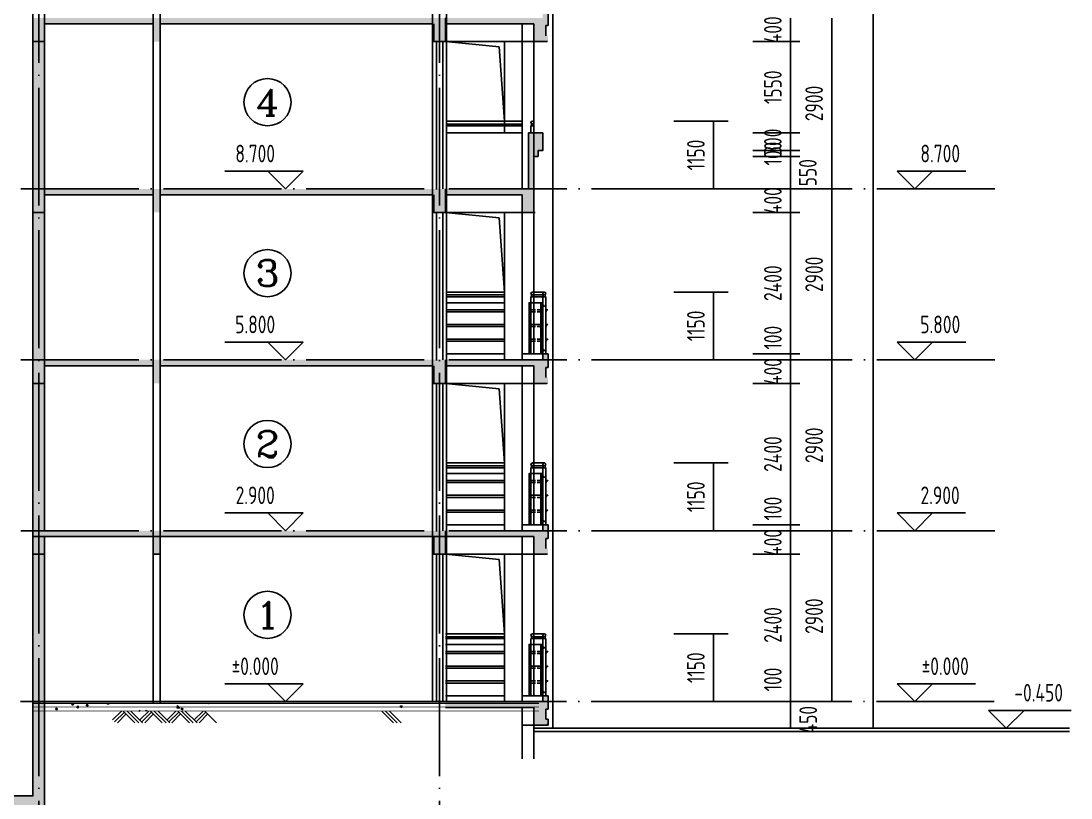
# Model space of a CAD drawing. Extents: x -726032 to 135930, y -151624 to 587044.
# Drawn here: x -403957 to -386144, y 222873 to 236058 of the extents above; entities that cross this region are included whole.
import ezdxf
from ezdxf.enums import TextEntityAlignment as Align

# ---------------------------------------------------------------- set-up
doc = ezdxf.new("R2010")
doc.units = 0
doc.header["$LTSCALE"] = 1000
doc.header["$MEASUREMENT"] = 0
doc.linetypes.add('DASH', pattern=[0.35, 0.25, -0.1])
doc.linetypes.add('DOTE', pattern=[2.42, 2, -0.2, 0.02, -0.2])
doc.layers.get('0').update_dxf_attribs({"linetype": 'CONTINUOUS'})
doc.layers.get('DEFPOINTS').update_dxf_attribs({"color": 1, "linetype": 'CONTINUOUS'})
for name, color, linetype in [('AXIS', 245, 'CONTINUOUS'), ('AXIS_TEXT', 7, 'CONTINUOUS'), ('DE', 134, 'CONTINUOUS'), ('DOTE', 8, 'DOTE'), ('LAYER1', 7, 'CONTINUOUS'), ('PUB_DIM', 245, 'CONTINUOUS'), ('WALL', 255, 'CONTINUOUS'), ('WINDOW', 155, 'CONTINUOUS'), ('屋架', 7, 'CONTINUOUS')]:
    doc.layers.add(name, color=color, linetype=linetype)
doc.styles.add('COMPLEX', font='COMPLEX')
doc.styles.add('DIM_FONT', font='isocp.shx', dxfattribs={"width": 0.8})
doc.dimstyles.new('AXIS', dxfattribs={"dimtxt": 300, "dimasz": 1, "dimexe": 250, "dimexo": 300, "dimgap": 150, "dimtad": 1, "dimdec": 0, "dimzin": 0, "dimdsep": 46, "dimtxsty": 'DIM_FONT', "dimcen": 0.09, "dimse1": 1, "dimse2": 1, "dimclrt": 142, "dimadec": 0, "dimazin": 0, "dimtfac": 1, "dimtdec": 0, "dimtix": 1, "dimtmove": 2, "dimatfit": 3, "dimfxl": 1, "dimtolj": 1, "dimtzin": 0, "dimarcsym": 0})
doc.dimstyles.new('DIMN', dxfattribs={"dimtxt": 300, "dimasz": 1, "dimexe": 250, "dimexo": 300, "dimgap": 150, "dimtad": 1, "dimdec": 0, "dimzin": 0, "dimdsep": 46, "dimtxsty": 'DIM_FONT', "dimcen": 0.09, "dimclrt": 142, "dimadec": 0, "dimazin": 0, "dimtfac": 1, "dimtdec": 0, "dimtix": 1, "dimtmove": 2, "dimatfit": 3, "dimfxl": 1, "dimtolj": 1, "dimtzin": 0, "dimarcsym": 0})

# ---------------------------------------------------------------- blocks, each defined once
blk = doc.blocks.new('_AXISO')
blk.add_circle((0, 0), 0.5)
at = {"layer": 'AXIS_TEXT', "style": 'COMPLEX', "width": 1.041667}
blk.add_attdef('A', text='', height=0.56, dxfattribs=at).set_placement((-0.25, -0.28), (0.25, -0.28), align=Align.FIT)
blk = doc.blocks.new('*D4348')
at = {"layer": 'DEFPOINTS', "color": 0, "transparency": 16777216}
for p in [(-389728, 264209), (-389728, 224059), (-389502, 224059)]:
    blk.add_point(p, dxfattribs=at)
at = {"layer": 'PUB_DIM', "color": 0, "lineweight": -2, "transparency": 16777216}
blk.add_line((-389502, 264208), (-389502, 224060), dxfattribs=at)
at = {"layer": 'PUB_DIM', "color": 0, "transparency": 16777216}
for points in [[(-389502, 264208), (-389501, 264208), (-389502, 264209)], [(-389502, 224060), (-389501, 224060), (-389502, 224059)]]:
    blk.add_solid(points, dxfattribs=at)
at = {"layer": 'PUB_DIM', "color": 142, "transparency": 16777216, "insert": (-389802, 244134), "char_height": 300, "attachment_point": 5, "rotation": 90, "style": 'DIM_FONT'}
blk.add_mtext('\\A1;40150', dxfattribs=at)
blk = doc.blocks.new('*D4350')
at = {"layer": 'DEFPOINTS', "color": 0, "transparency": 16777216}
for p in [(-393184, 228559), (-392208, 228559), (-393184, 227409)]:
    blk.add_point(p, dxfattribs=at)
at = {"layer": 'PUB_DIM', "color": 0, "lineweight": -2, "transparency": 16777216}
for p, q in [((-392884, 228559), (-391958, 228559)), ((-392208, 227410), (-392208, 228558)), ((-392884, 227409), (-391958, 227409))]:
    blk.add_line(p, q, dxfattribs=at)
at = {"layer": 'PUB_DIM', "color": 0, "transparency": 16777216}
for points in [[(-392208, 228558), (-392207, 228558), (-392208, 228559)], [(-392208, 227410), (-392207, 227410), (-392208, 227409)]]:
    blk.add_solid(points, dxfattribs=at)
at = {"layer": 'PUB_DIM', "color": 142, "transparency": 16777216, "insert": (-392508, 227984), "char_height": 300, "attachment_point": 5, "rotation": 90, "style": 'DIM_FONT'}
blk.add_mtext('\\A1;1150', dxfattribs=at)
blk = doc.blocks.new('*D4351')
at = {"layer": 'DEFPOINTS', "color": 0, "transparency": 16777216}
for p in [(-393184, 225659), (-392208, 225659), (-393184, 224509)]:
    blk.add_point(p, dxfattribs=at)
at = {"layer": 'PUB_DIM', "color": 0, "lineweight": -2, "transparency": 16777216}
for p, q in [((-392884, 225659), (-391958, 225659)), ((-392208, 224510), (-392208, 225658)), ((-392884, 224509), (-391958, 224509))]:
    blk.add_line(p, q, dxfattribs=at)
at = {"layer": 'PUB_DIM', "color": 0, "transparency": 16777216}
for points in [[(-392208, 225658), (-392207, 225658), (-392208, 225659)], [(-392208, 224510), (-392207, 224510), (-392208, 224509)]]:
    blk.add_solid(points, dxfattribs=at)
at = {"layer": 'PUB_DIM', "color": 142, "transparency": 16777216, "insert": (-392508, 225084), "char_height": 300, "attachment_point": 5, "rotation": 90, "style": 'DIM_FONT'}
blk.add_mtext('\\A1;1150', dxfattribs=at)
blk = doc.blocks.new('*D4352')
at = {"layer": 'DEFPOINTS', "color": 0, "transparency": 16777216}
for p in [(-393184, 234359), (-392208, 234359), (-393184, 233209)]:
    blk.add_point(p, dxfattribs=at)
at = {"layer": 'PUB_DIM', "color": 0, "lineweight": -2, "transparency": 16777216}
for p, q in [((-392884, 234359), (-391958, 234359)), ((-392208, 233210), (-392208, 234358)), ((-392884, 233209), (-391958, 233209))]:
    blk.add_line(p, q, dxfattribs=at)
at = {"layer": 'PUB_DIM', "color": 0, "transparency": 16777216}
for points in [[(-392208, 234358), (-392207, 234358), (-392208, 234359)], [(-392208, 233210), (-392207, 233210), (-392208, 233209)]]:
    blk.add_solid(points, dxfattribs=at)
at = {"layer": 'PUB_DIM', "color": 142, "transparency": 16777216, "insert": (-392508, 233784), "char_height": 300, "attachment_point": 5, "rotation": 90, "style": 'DIM_FONT'}
blk.add_mtext('\\A1;1150', dxfattribs=at)
blk = doc.blocks.new('*D4353')
at = {"layer": 'DEFPOINTS', "color": 0, "transparency": 16777216}
for p in [(-393184, 231459), (-392208, 231459), (-393184, 230309)]:
    blk.add_point(p, dxfattribs=at)
at = {"layer": 'PUB_DIM', "color": 0, "lineweight": -2, "transparency": 16777216}
for p, q in [((-392884, 231459), (-391958, 231459)), ((-392208, 230310), (-392208, 231458)), ((-392884, 230309), (-391958, 230309))]:
    blk.add_line(p, q, dxfattribs=at)
at = {"layer": 'PUB_DIM', "color": 0, "transparency": 16777216}
for points in [[(-392208, 231458), (-392207, 231458), (-392208, 231459)], [(-392208, 230310), (-392207, 230310), (-392208, 230309)]]:
    blk.add_solid(points, dxfattribs=at)
at = {"layer": 'PUB_DIM', "color": 142, "transparency": 16777216, "insert": (-392508, 230884), "char_height": 300, "attachment_point": 5, "rotation": 90, "style": 'DIM_FONT'}
blk.add_mtext('\\A1;1150', dxfattribs=at)
blk = doc.blocks.new('*D4355')
at = {"layer": 'DEFPOINTS', "color": 0, "transparency": 16777216}
for p in [(-390428, 236109), (-390428, 233209), (-390202, 233209)]:
    blk.add_point(p, dxfattribs=at)
at = {"layer": 'PUB_DIM', "color": 0, "lineweight": -2, "transparency": 16777216}
blk.add_line((-390202, 236108), (-390202, 233210), dxfattribs=at)
at = {"layer": 'PUB_DIM', "color": 0, "transparency": 16777216}
for points in [[(-390202, 236108), (-390201, 236108), (-390202, 236109)], [(-390202, 233210), (-390201, 233210), (-390202, 233209)]]:
    blk.add_solid(points, dxfattribs=at)
at = {"layer": 'PUB_DIM', "color": 142, "transparency": 16777216, "insert": (-390502, 234659), "char_height": 300, "attachment_point": 5, "rotation": 90, "style": 'DIM_FONT'}
blk.add_mtext('\\A1;2900', dxfattribs=at)
blk = doc.blocks.new('*D4356')
at = {"layer": 'DEFPOINTS', "color": 0, "transparency": 16777216}
for p in [(-390428, 230309), (-390428, 227409), (-390202, 227409)]:
    blk.add_point(p, dxfattribs=at)
at = {"layer": 'PUB_DIM', "color": 0, "lineweight": -2, "transparency": 16777216}
blk.add_line((-390202, 230308), (-390202, 227410), dxfattribs=at)
at = {"layer": 'PUB_DIM', "color": 0, "transparency": 16777216}
for points in [[(-390202, 230308), (-390201, 230308), (-390202, 230309)], [(-390202, 227410), (-390201, 227410), (-390202, 227409)]]:
    blk.add_solid(points, dxfattribs=at)
at = {"layer": 'PUB_DIM', "color": 142, "transparency": 16777216, "insert": (-390502, 228859), "char_height": 300, "attachment_point": 5, "rotation": 90, "style": 'DIM_FONT'}
blk.add_mtext('\\A1;2900', dxfattribs=at)
blk = doc.blocks.new('*D4357')
at = {"layer": 'DEFPOINTS', "color": 0, "transparency": 16777216}
for p in [(-390428, 227409), (-390428, 224509), (-390202, 224509)]:
    blk.add_point(p, dxfattribs=at)
at = {"layer": 'PUB_DIM', "color": 0, "lineweight": -2, "transparency": 16777216}
blk.add_line((-390202, 227408), (-390202, 224510), dxfattribs=at)
at = {"layer": 'PUB_DIM', "color": 0, "transparency": 16777216}
for points in [[(-390202, 227408), (-390201, 227408), (-390202, 227409)], [(-390202, 224510), (-390201, 224510), (-390202, 224509)]]:
    blk.add_solid(points, dxfattribs=at)
at = {"layer": 'PUB_DIM', "color": 142, "transparency": 16777216, "insert": (-390502, 225959), "char_height": 300, "attachment_point": 5, "rotation": 90, "style": 'DIM_FONT'}
blk.add_mtext('\\A1;2900', dxfattribs=at)
blk = doc.blocks.new('*D4358')
at = {"layer": 'DEFPOINTS', "color": 0, "transparency": 16777216}
for p in [(-390428, 233209), (-390428, 230309), (-390202, 230309)]:
    blk.add_point(p, dxfattribs=at)
at = {"layer": 'PUB_DIM', "color": 0, "lineweight": -2, "transparency": 16777216}
blk.add_line((-390202, 233208), (-390202, 230310), dxfattribs=at)
at = {"layer": 'PUB_DIM', "color": 0, "transparency": 16777216}
for points in [[(-390202, 233208), (-390201, 233208), (-390202, 233209)], [(-390202, 230310), (-390201, 230310), (-390202, 230309)]]:
    blk.add_solid(points, dxfattribs=at)
at = {"layer": 'PUB_DIM', "color": 142, "transparency": 16777216, "insert": (-390502, 231759), "char_height": 300, "attachment_point": 5, "rotation": 90, "style": 'DIM_FONT'}
blk.add_mtext('\\A1;2900', dxfattribs=at)
blk = doc.blocks.new('*D4359')
at = {"layer": 'DEFPOINTS', "color": 0, "transparency": 16777216}
for p in [(-391128, 234159), (-391128, 233859), (-390902, 233859)]:
    blk.add_point(p, dxfattribs=at)
at = {"layer": 'PUB_DIM', "color": 0, "lineweight": -2, "transparency": 16777216}
for p, q in [((-390902, 234160), (-390902, 234161)), ((-390902, 234159), (-390902, 233859)), ((-390902, 233858), (-390902, 233857))]:
    blk.add_line(p, q, dxfattribs=at)
at = {"layer": 'PUB_DIM', "color": 0, "transparency": 16777216}
for points in [[(-390902, 234160), (-390901, 234160), (-390902, 234159)], [(-390902, 233858), (-390901, 233858), (-390902, 233859)]]:
    blk.add_solid(points, dxfattribs=at)
at = {"layer": 'PUB_DIM', "color": 142, "transparency": 16777216, "insert": (-391202, 234009), "char_height": 300, "attachment_point": 5, "rotation": 90, "style": 'DIM_FONT'}
blk.add_mtext('\\A1;300', dxfattribs=at)
blk = doc.blocks.new('*D4360')
at = {"layer": 'DEFPOINTS', "color": 0, "transparency": 16777216}
for p in [(-391128, 235709), (-391128, 234159), (-390902, 234159)]:
    blk.add_point(p, dxfattribs=at)
at = {"layer": 'PUB_DIM', "color": 0, "lineweight": -2, "transparency": 16777216}
blk.add_line((-390902, 235708), (-390902, 234160), dxfattribs=at)
at = {"layer": 'PUB_DIM', "color": 0, "transparency": 16777216}
for points in [[(-390902, 235708), (-390901, 235708), (-390902, 235709)], [(-390902, 234160), (-390901, 234160), (-390902, 234159)]]:
    blk.add_solid(points, dxfattribs=at)
at = {"layer": 'PUB_DIM', "color": 142, "transparency": 16777216, "insert": (-391202, 234934), "char_height": 300, "attachment_point": 5, "rotation": 90, "style": 'DIM_FONT'}
blk.add_mtext('\\A1;1550', dxfattribs=at)
blk = doc.blocks.new('*D4361')
at = {"layer": 'DEFPOINTS', "color": 0, "transparency": 16777216}
for p in [(-391128, 229909), (-391128, 227509), (-390902, 227509)]:
    blk.add_point(p, dxfattribs=at)
at = {"layer": 'PUB_DIM', "color": 0, "lineweight": -2, "transparency": 16777216}
blk.add_line((-390902, 229908), (-390902, 227510), dxfattribs=at)
at = {"layer": 'PUB_DIM', "color": 0, "transparency": 16777216}
for points in [[(-390902, 229908), (-390901, 229908), (-390902, 229909)], [(-390902, 227510), (-390901, 227510), (-390902, 227509)]]:
    blk.add_solid(points, dxfattribs=at)
at = {"layer": 'PUB_DIM', "color": 142, "transparency": 16777216, "insert": (-391202, 228709), "char_height": 300, "attachment_point": 5, "rotation": 90, "style": 'DIM_FONT'}
blk.add_mtext('\\A1;2400', dxfattribs=at)
blk = doc.blocks.new('*D4362')
at = {"layer": 'DEFPOINTS', "color": 0, "transparency": 16777216}
for p in [(-391128, 227009), (-391128, 224609), (-390902, 224609)]:
    blk.add_point(p, dxfattribs=at)
at = {"layer": 'PUB_DIM', "color": 0, "lineweight": -2, "transparency": 16777216}
blk.add_line((-390902, 227008), (-390902, 224610), dxfattribs=at)
at = {"layer": 'PUB_DIM', "color": 0, "transparency": 16777216}
for points in [[(-390902, 227008), (-390901, 227008), (-390902, 227009)], [(-390902, 224610), (-390901, 224610), (-390902, 224609)]]:
    blk.add_solid(points, dxfattribs=at)
at = {"layer": 'PUB_DIM', "color": 142, "transparency": 16777216, "insert": (-391202, 225809), "char_height": 300, "attachment_point": 5, "rotation": 90, "style": 'DIM_FONT'}
blk.add_mtext('\\A1;2400', dxfattribs=at)
blk = doc.blocks.new('*D4363')
at = {"layer": 'DEFPOINTS', "color": 0, "transparency": 16777216}
for p in [(-391128, 224609), (-391128, 224509), (-390902, 224509)]:
    blk.add_point(p, dxfattribs=at)
at = {"layer": 'PUB_DIM', "color": 0, "lineweight": -2, "transparency": 16777216}
for p, q in [((-390902, 224610), (-390902, 224611)), ((-390902, 224609), (-390902, 224509)), ((-390902, 224508), (-390902, 224507))]:
    blk.add_line(p, q, dxfattribs=at)
at = {"layer": 'PUB_DIM', "color": 0, "transparency": 16777216}
for points in [[(-390902, 224610), (-390901, 224610), (-390902, 224609)], [(-390902, 224508), (-390901, 224508), (-390902, 224509)]]:
    blk.add_solid(points, dxfattribs=at)
at = {"layer": 'PUB_DIM', "color": 142, "transparency": 16777216, "insert": (-391202, 224884), "char_height": 300, "attachment_point": 5, "rotation": 90, "style": 'DIM_FONT'}
blk.add_mtext('\\A1;100', dxfattribs=at)
blk = doc.blocks.new('*D4364')
at = {"layer": 'DEFPOINTS', "color": 0, "transparency": 16777216}
for p in [(-391128, 227509), (-391128, 227409), (-390902, 227409)]:
    blk.add_point(p, dxfattribs=at)
at = {"layer": 'PUB_DIM', "color": 0, "lineweight": -2, "transparency": 16777216}
for p, q in [((-390902, 227510), (-390902, 227511)), ((-390902, 227509), (-390902, 227409)), ((-390902, 227408), (-390902, 227407))]:
    blk.add_line(p, q, dxfattribs=at)
at = {"layer": 'PUB_DIM', "color": 0, "transparency": 16777216}
for points in [[(-390902, 227510), (-390901, 227510), (-390902, 227509)], [(-390902, 227408), (-390901, 227408), (-390902, 227409)]]:
    blk.add_solid(points, dxfattribs=at)
at = {"layer": 'PUB_DIM', "color": 142, "transparency": 16777216, "insert": (-391202, 227784), "char_height": 300, "attachment_point": 5, "rotation": 90, "style": 'DIM_FONT'}
blk.add_mtext('\\A1;100', dxfattribs=at)
blk = doc.blocks.new('*D4365')
at = {"layer": 'DEFPOINTS', "color": 0, "transparency": 16777216}
for p in [(-391128, 227409), (-391128, 227009), (-390902, 227009)]:
    blk.add_point(p, dxfattribs=at)
at = {"layer": 'PUB_DIM', "color": 0, "lineweight": -2, "transparency": 16777216}
for p, q in [((-390902, 227410), (-390902, 227411)), ((-390902, 227409), (-390902, 227009)), ((-390902, 227008), (-390902, 227007))]:
    blk.add_line(p, q, dxfattribs=at)
at = {"layer": 'PUB_DIM', "color": 0, "transparency": 16777216}
for points in [[(-390902, 227410), (-390901, 227410), (-390902, 227409)], [(-390902, 227008), (-390901, 227008), (-390902, 227009)]]:
    blk.add_solid(points, dxfattribs=at)
at = {"layer": 'PUB_DIM', "color": 142, "transparency": 16777216, "insert": (-391202, 227209), "char_height": 300, "attachment_point": 5, "rotation": 90, "style": 'DIM_FONT'}
blk.add_mtext('\\A1;400', dxfattribs=at)
blk = doc.blocks.new('*D4366')
at = {"layer": 'DEFPOINTS', "color": 0, "transparency": 16777216}
for p in [(-391128, 233859), (-391128, 233759), (-390902, 233759)]:
    blk.add_point(p, dxfattribs=at)
at = {"layer": 'PUB_DIM', "color": 0, "lineweight": -2, "transparency": 16777216}
for p, q in [((-390902, 233860), (-390902, 233861)), ((-390902, 233859), (-390902, 233759)), ((-390902, 233758), (-390902, 233757))]:
    blk.add_line(p, q, dxfattribs=at)
at = {"layer": 'PUB_DIM', "color": 0, "transparency": 16777216}
for points in [[(-390902, 233860), (-390901, 233860), (-390902, 233859)], [(-390902, 233758), (-390901, 233758), (-390902, 233759)]]:
    blk.add_solid(points, dxfattribs=at)
at = {"layer": 'PUB_DIM', "color": 142, "transparency": 16777216, "insert": (-391201, 233809), "char_height": 300, "attachment_point": 5, "rotation": 90, "style": 'DIM_FONT'}
blk.add_mtext('\\A1;100', dxfattribs=at)
blk = doc.blocks.new('*D4367')
at = {"layer": 'DEFPOINTS', "color": 0, "transparency": 16777216}
for p in [(-391128, 232809), (-391128, 230409), (-390902, 230409)]:
    blk.add_point(p, dxfattribs=at)
at = {"layer": 'PUB_DIM', "color": 0, "lineweight": -2, "transparency": 16777216}
blk.add_line((-390902, 232808), (-390902, 230410), dxfattribs=at)
at = {"layer": 'PUB_DIM', "color": 0, "transparency": 16777216}
for points in [[(-390902, 232808), (-390901, 232808), (-390902, 232809)], [(-390902, 230410), (-390901, 230410), (-390902, 230409)]]:
    blk.add_solid(points, dxfattribs=at)
at = {"layer": 'PUB_DIM', "color": 142, "transparency": 16777216, "insert": (-391202, 231609), "char_height": 300, "attachment_point": 5, "rotation": 90, "style": 'DIM_FONT'}
blk.add_mtext('\\A1;2400', dxfattribs=at)
blk = doc.blocks.new('*D4368')
at = {"layer": 'DEFPOINTS', "color": 0, "transparency": 16777216}
for p in [(-391128, 230409), (-391128, 230309), (-390902, 230309)]:
    blk.add_point(p, dxfattribs=at)
at = {"layer": 'PUB_DIM', "color": 0, "lineweight": -2, "transparency": 16777216}
for p, q in [((-390902, 230410), (-390902, 230411)), ((-390902, 230409), (-390902, 230309)), ((-390902, 230308), (-390902, 230307))]:
    blk.add_line(p, q, dxfattribs=at)
at = {"layer": 'PUB_DIM', "color": 0, "transparency": 16777216}
for points in [[(-390902, 230410), (-390901, 230410), (-390902, 230409)], [(-390902, 230308), (-390901, 230308), (-390902, 230309)]]:
    blk.add_solid(points, dxfattribs=at)
at = {"layer": 'PUB_DIM', "color": 142, "transparency": 16777216, "insert": (-391202, 230684), "char_height": 300, "attachment_point": 5, "rotation": 90, "style": 'DIM_FONT'}
blk.add_mtext('\\A1;100', dxfattribs=at)
blk = doc.blocks.new('*D4369')
at = {"layer": 'DEFPOINTS', "color": 0, "transparency": 16777216}
for p in [(-391128, 230309), (-391128, 229909), (-390902, 229909)]:
    blk.add_point(p, dxfattribs=at)
at = {"layer": 'PUB_DIM', "color": 0, "lineweight": -2, "transparency": 16777216}
for p, q in [((-390902, 230310), (-390902, 230311)), ((-390902, 230309), (-390902, 229909)), ((-390902, 229908), (-390902, 229907))]:
    blk.add_line(p, q, dxfattribs=at)
at = {"layer": 'PUB_DIM', "color": 0, "transparency": 16777216}
for points in [[(-390902, 230310), (-390901, 230310), (-390902, 230309)], [(-390902, 229908), (-390901, 229908), (-390902, 229909)]]:
    blk.add_solid(points, dxfattribs=at)
at = {"layer": 'PUB_DIM', "color": 142, "transparency": 16777216, "insert": (-391202, 230109), "char_height": 300, "attachment_point": 5, "rotation": 90, "style": 'DIM_FONT'}
blk.add_mtext('\\A1;400', dxfattribs=at)
blk = doc.blocks.new('*D4370')
at = {"layer": 'DEFPOINTS', "color": 0, "transparency": 16777216}
for p in [(-391128, 233209), (-391128, 232809), (-390902, 232809)]:
    blk.add_point(p, dxfattribs=at)
at = {"layer": 'PUB_DIM', "color": 0, "lineweight": -2, "transparency": 16777216}
for p, q in [((-390902, 233210), (-390902, 233211)), ((-390902, 233209), (-390902, 232809)), ((-390902, 232808), (-390902, 232807))]:
    blk.add_line(p, q, dxfattribs=at)
at = {"layer": 'PUB_DIM', "color": 0, "transparency": 16777216}
for points in [[(-390902, 233210), (-390901, 233210), (-390902, 233209)], [(-390902, 232808), (-390901, 232808), (-390902, 232809)]]:
    blk.add_solid(points, dxfattribs=at)
at = {"layer": 'PUB_DIM', "color": 142, "transparency": 16777216, "insert": (-391202, 233009), "char_height": 300, "attachment_point": 5, "rotation": 90, "style": 'DIM_FONT'}
blk.add_mtext('\\A1;400', dxfattribs=at)
blk = doc.blocks.new('*D4372')
at = {"layer": 'DEFPOINTS', "color": 0, "transparency": 16777216}
for p in [(-391128, 236109), (-391128, 235709), (-390902, 235709)]:
    blk.add_point(p, dxfattribs=at)
at = {"layer": 'PUB_DIM', "color": 0, "lineweight": -2, "transparency": 16777216}
for p, q in [((-390902, 236110), (-390902, 236111)), ((-390902, 236109), (-390902, 235709)), ((-390902, 235708), (-390902, 235707))]:
    blk.add_line(p, q, dxfattribs=at)
at = {"layer": 'PUB_DIM', "color": 0, "transparency": 16777216}
for points in [[(-390902, 236110), (-390901, 236110), (-390902, 236109)], [(-390902, 235708), (-390901, 235708), (-390902, 235709)]]:
    blk.add_solid(points, dxfattribs=at)
at = {"layer": 'PUB_DIM', "color": 142, "transparency": 16777216, "insert": (-391202, 235909), "char_height": 300, "attachment_point": 5, "rotation": 90, "style": 'DIM_FONT'}
blk.add_mtext('\\A1;400', dxfattribs=at)
blk = doc.blocks.new('*D4374')
at = {"layer": 'DEFPOINTS', "color": 0, "transparency": 16777216}
for p in [(-391128, 224509), (-391128, 224059), (-390902, 224059)]:
    blk.add_point(p, dxfattribs=at)
at = {"layer": 'PUB_DIM', "color": 0, "lineweight": -2, "transparency": 16777216}
blk.add_line((-390902, 224508), (-390902, 224060), dxfattribs=at)
at = {"layer": 'PUB_DIM', "color": 0, "transparency": 16777216}
for points in [[(-390902, 224508), (-390901, 224508), (-390902, 224509)], [(-390902, 224060), (-390901, 224060), (-390902, 224059)]]:
    blk.add_solid(points, dxfattribs=at)
at = {"layer": 'PUB_DIM', "color": 142, "transparency": 16777216, "insert": (-390602, 224202), "char_height": 300, "attachment_point": 5, "rotation": 90, "style": 'DIM_FONT'}
blk.add_mtext('\\A1;450', dxfattribs=at)
blk = doc.blocks.new('*D4375')
at = {"layer": 'DEFPOINTS', "color": 0, "transparency": 16777216}
for p in [(-391128, 233759), (-391128, 233209), (-390902, 233209)]:
    blk.add_point(p, dxfattribs=at)
at = {"layer": 'PUB_DIM', "color": 0, "lineweight": -2, "transparency": 16777216}
blk.add_line((-390902, 233758), (-390902, 233210), dxfattribs=at)
at = {"layer": 'PUB_DIM', "color": 0, "transparency": 16777216}
for points in [[(-390902, 233758), (-390901, 233758), (-390902, 233759)], [(-390902, 233210), (-390901, 233210), (-390902, 233209)]]:
    blk.add_solid(points, dxfattribs=at)
at = {"layer": 'PUB_DIM', "color": 142, "transparency": 16777216, "insert": (-390609, 233484), "char_height": 300, "attachment_point": 5, "rotation": 90, "style": 'DIM_FONT'}
blk.add_mtext('\\A1;550', dxfattribs=at)

msp = doc.modelspace()

# ---------------------------------------------------------------- hatches: boundary and pattern name
for color, points in [(146, [(-403756, 236109.2), (-403556, 236109.2), (-403556, 235709.2), (-403756, 235709.2)]), (136, [(-403756, 235709.2), (-403556, 235709.2), (-403556, 233209.2), (-403756, 233209.2)]), (146, [(-403756, 233209.2), (-403556, 233209.2), (-403556, 232809.2), (-403756, 232809.2)]), (136, [(-403756, 232809.2), (-403556, 232809.2), (-403556, 230309.2), (-403756, 230309.2)]), (146, [(-403756, 230309.2), (-403556, 230309.2), (-403556, 229909.2), (-403756, 229909.2)]), (136, [(-403756, 229909.2), (-403556, 229909.2), (-403556, 227409.2), (-403756, 227409.2)]), (146, [(-403756, 227409.2), (-403556, 227409.2), (-403556, 227009.2), (-403756, 227009.2)]), (136, [(-403756, 227009.2), (-403556, 227009.2), (-403556, 224509.2), (-403756, 224509.2)]), (136, [(-406056, 222709.2), (-403556, 222709.2), (-403556, 224509.2), (-403756, 224509.2), (-403756, 222909.2), (-405856, 222909.2), (-405856, 224509.2), (-406056, 224509.2)])]:
    msp.add_hatch(color=color).paths.add_polyline_path(points)
h = msp.add_hatch()
h.set_pattern_fill('ANSI32', color=136, scale=100, style=0)
h.set_pattern_definition([(135, (-33192.717, 239499.96), (26.5165043, 26.5165043), []), (135, (-33210.395, 239499.96), (26.5165043, 26.5165043), [])])
h.paths.add_polyline_path([(-395139, 231278.4), (-395124, 231278.4), (-395124, 230409.2), (-395139, 230409.2)])
h = msp.add_hatch()
h.set_pattern_fill('ANSI32', color=136, scale=100, style=0)
h.set_pattern_definition([(135, (-33192.717, 236599.96), (26.5165043, 26.5165043), []), (135, (-33210.395, 236599.96), (26.5165043, 26.5165043), [])])
h.paths.add_polyline_path([(-395139, 228378.4), (-395124, 228378.4), (-395124, 227509.2), (-395139, 227509.2)])
h = msp.add_hatch()
h.set_pattern_fill('ANSI32', color=136, scale=100, style=0)
h.set_pattern_definition([(135, (-33192.717, 233699.96), (26.5165043, 26.5165043), []), (135, (-33210.395, 233699.96), (26.5165043, 26.5165043), [])])
h.paths.add_polyline_path([(-395139, 225478.4), (-395124, 225478.4), (-395124, 224609.2), (-395139, 224609.2)])
at = {"layer": 'DE'}
for points in [[(-396756, 236109.2), (-403556, 236109.2), (-403556, 236009.2), (-401716, 236009.2), (-401716, 235709.2), (-401596, 235709.2), (-401596, 236009.2), (-396976, 236009.2), (-396976, 235709.2), (-396756, 235709.2), (-396736, 235709.2), (-396736, 236009.2), (-396756, 236009.2)], [(-396756, 233209.2), (-403556, 233209.2), (-403556, 233109.2), (-401716, 233109.2), (-401716, 232809.2), (-401596, 232809.2), (-401596, 233109.2), (-396976, 233109.2), (-396976, 232809.2), (-396756, 232809.2), (-396736, 232809.2), (-396736, 233109.2), (-396756, 233109.2)], [(-396756, 230309.2), (-403556, 230309.2), (-403556, 230209.2), (-401716, 230209.2), (-401716, 229909.2), (-401596, 229909.2), (-401596, 230209.2), (-396976, 230209.2), (-396976, 229909.2), (-396756, 229909.2), (-396736, 229909.2), (-396736, 230209.2), (-396756, 230209.2)], [(-396756, 227409.2), (-403556, 227409.2), (-403556, 227309.2), (-401716, 227309.2), (-401716, 227009.2), (-401596, 227009.2), (-401596, 227309.2), (-396976, 227309.2), (-396976, 227009.2), (-396756, 227009.2), (-396736, 227009.2), (-396736, 227309.2), (-396756, 227309.2)]]:
    msp.add_hatch(color=256, dxfattribs=at).paths.add_polyline_path(points)
at = {"layer": 'LAYER1'}
for points in [[(-396756, 236109.2), (-395106, 236109.2), (-395106, 236209.2), (-395016, 236209.2), (-395016, 235979.2), (-395056, 235979.2), (-395056, 235809.2), (-395016, 235809.2), (-395016, 235709.2), (-395026, 235709.2), (-395026, 235719.2), (-395036, 235719.2), (-395036, 235709.2), (-395256, 235709.2), (-395256, 236009.2), (-396756, 236009.2)], [(-396756, 230309.2), (-395106, 230309.2), (-395106, 230409.2), (-395016, 230409.2), (-395016, 230179.2), (-395056, 230179.2), (-395056, 230009.2), (-395016, 230009.2), (-395016, 229909.2), (-395026, 229909.2), (-395026, 229919.2), (-395036, 229919.2), (-395036, 229909.2), (-395256, 229909.2), (-395256, 230209.2), (-396756, 230209.2)], [(-396756, 227409.2), (-395106, 227409.2), (-395106, 227509.2), (-395016, 227509.2), (-395016, 227279.2), (-395056, 227279.2), (-395056, 227109.2), (-395016, 227109.2), (-395016, 227009.2), (-395026, 227009.2), (-395026, 227019.2), (-395036, 227019.2), (-395036, 227009.2), (-395256, 227009.2), (-395256, 227309.2), (-396756, 227309.2)], [(-396756, 224409.2), (-396756, 224509.2), (-395106, 224509.2), (-395106, 224609.2), (-395016, 224609.2), (-395016, 224379.2), (-395056, 224379.2), (-395056, 224209.2), (-395016, 224209.2), (-395016, 224109.2), (-395026, 224109.2), (-395026, 224119.2), (-395036, 224119.2), (-395036, 224109.2), (-395256, 224109.2), (-395256, 224409.2)]]:
    msp.add_hatch(color=136, dxfattribs=at).paths.add_polyline_path(points)
at = {"layer": '屋架'}
msp.add_hatch(color=136, dxfattribs=at).paths.add_polyline_path([(-396756, 233209.2), (-395345.8, 233209.2), (-395345.8, 234159.2), (-395106, 234159.2), (-395106, 233859.3), (-395186, 233859.3), (-395186, 233759.2), (-395256, 233759.2), (-395256, 232809.2), (-395456, 232809.2), (-395456, 233109.2), (-396756, 233109.2)])

# ---------------------------------------------------------------- linework, layer by layer
at = {"color": 136}
for p, q in [((-395016, 235979.2), (-395016, 236209.2)), ((-395016, 235979.2), (-395056, 235979.2)), ((-395056, 235809.2), (-395056, 235979.2)), ((-396756, 235709.2), (-395845.7, 235618.8)), ((-395756, 235709.2), (-395756, 234159.2)), ((-395456, 235709.2), (-395456, 233209.2)), ((-395256, 233309.2), (-395256, 235709.2)), ((-395845.7, 235618.8), (-395756, 234359.2)), ((-395456, 234359.2), (-396736, 234359.2)), ((-395456, 234309.2), (-396736, 234309.2)), ((-395456, 234278.4), (-396736, 234278.4)), ((-395296.9, 234278.4), (-395296.9, 234314.9)), ((-395265.1, 234278.4), (-395265.1, 234314.9)), ((-396756, 232809.2), (-395845.7, 232718.8)), ((-395845.7, 232718.8), (-395756, 231459.2)), ((-395756, 232809.2), (-395756, 230309.2)), ((-395456, 232809.2), (-395456, 230309.2)), ((-395256, 230409.2), (-395256, 232809.2)), ((-396736, 231459.2), (-395756, 231459.2)), ((-396736, 231409.2), (-395756, 231409.2)), ((-395296.9, 231378.4), (-395296.9, 231414.9)), ((-395281, 231459.2), (-395081, 231459.2)), ((-395281, 231409.2), (-395096.9, 231409.2)), ((-395265.1, 231378.4), (-395265.1, 231414.9)), ((-395096.9, 231378.4), (-395096.9, 231414.9)), ((-395065.1, 231378.4), (-395065.1, 231414.9)), ((-396736, 231378.4), (-395756, 231378.4)), ((-396736, 231278.4), (-395756, 231278.4)), ((-395306, 231378.4), (-395106, 231378.4)), ((-395306, 231278.4), (-395139, 231278.4)), ((-396736, 231159.2), (-395756, 231159.2)), ((-396736, 231124.2), (-395756, 231124.2)), ((-396736, 230874.2), (-395756, 230874.2)), ((-396736, 230659.2), (-395756, 230659.2)), ((-396736, 230624.2), (-395756, 230624.2)), ((-396736, 230409.2), (-395756, 230409.2)), ((-395106, 230409.2), (-395106, 230309.2)), ((-395016, 230179.2), (-395016, 230409.2)), ((-395256, 230209.2), (-396756, 230209.2)), ((-395016, 230179.2), (-395056, 230179.2)), ((-395056, 230009.2), (-395056, 230179.2)), ((-396756, 229909.2), (-395845.7, 229818.8)), ((-395845.7, 229818.8), (-395756, 228559.2)), ((-395756, 229909.2), (-395756, 227409.2)), ((-395456, 229909.2), (-395456, 227409.2)), ((-395256, 227509.2), (-395256, 229909.2)), ((-396736, 228559.2), (-395756, 228559.2)), ((-395281, 228559.2), (-395081, 228559.2)), ((-396736, 228509.2), (-395756, 228509.2)), ((-396736, 228478.4), (-395756, 228478.4)), ((-396736, 228378.4), (-395756, 228378.4)), ((-395306, 228478.4), (-395106, 228478.4)), ((-395306, 228378.4), (-395139, 228378.4)), ((-395296.9, 228478.4), (-395296.9, 228514.9)), ((-395281, 228509.2), (-395096.9, 228509.2)), ((-395265.1, 228478.4), (-395265.1, 228514.9)), ((-395096.9, 228478.4), (-395096.9, 228514.9)), ((-395065.1, 228478.4), (-395065.1, 228514.9)), ((-396736, 228259.2), (-395756, 228259.2)), ((-396736, 228224.2), (-395756, 228224.2)), ((-396736, 227974.2), (-395756, 227974.2)), ((-396736, 227759.2), (-395756, 227759.2)), ((-396736, 227724.2), (-395756, 227724.2)), ((-396736, 227509.2), (-395756, 227509.2)), ((-395106, 227509.2), (-395106, 227409.2)), ((-395016, 227279.2), (-395016, 227509.2)), ((-395256, 227309.2), (-403756, 227309.2)), ((-395016, 227279.2), (-395056, 227279.2)), ((-395056, 227109.2), (-395056, 227279.2)), ((-395236, 227009.2), (-396756, 227009.2)), ((-396756, 227009.2), (-395845.7, 226918.8)), ((-395756, 227009.2), (-395756, 224509.2)), ((-395456, 227009.2), (-395456, 224509.2)), ((-395256, 224609.2), (-395256, 227009.2)), ((-395845.7, 226918.8), (-395756, 225659.2)), ((-396756, 225659.2), (-395756, 225659.2)), ((-396756, 225609.2), (-395756, 225609.2)), ((-396756, 225578.4), (-395756, 225578.4)), ((-395306, 225578.4), (-395106, 225578.4)), ((-395296.9, 225578.4), (-395296.9, 225614.9)), ((-395281, 225659.2), (-395081, 225659.2)), ((-395281, 225609.2), (-395096.9, 225609.2)), ((-395265.1, 225578.4), (-395265.1, 225614.9)), ((-395096.9, 225578.4), (-395096.9, 225614.9)), ((-395065.1, 225578.4), (-395065.1, 225614.9)), ((-396756, 225478.4), (-395756, 225478.4)), ((-396756, 225359.2), (-395756, 225359.2)), ((-395306, 225478.4), (-395139, 225478.4)), ((-396756, 225324.2), (-395756, 225324.2)), ((-396756, 225074.2), (-395756, 225074.2)), ((-396756, 224859.2), (-395756, 224859.2)), ((-396756, 224824.2), (-395756, 224824.2)), ((-395756, 224609.2), (-396756, 224609.2)), ((-395106, 224609.2), (-395106, 224509.2)), ((-395016, 224379.2), (-395016, 224609.2)), ((-396756, 224409.2), (-395256, 224409.2)), ((-395056, 224209.2), (-395056, 224379.2)), ((-395016, 224379.2), (-395056, 224379.2)), ((-395056, 224209.2), (-395016, 224209.2)), ((-395036, 224119.2), (-395026, 224119.2)), ((-395026, 224109.2), (-395026, 224119.2)), ((-395026, 224109.2), (-395016, 224109.2)), ((-395016, 224109.2), (-395016, 224209.2))]:
    msp.add_line(p, q, dxfattribs=at)
for p, q in [((-401716, 236009.2), (-403556, 236009.2)), ((-396976, 236009.2), (-401596, 236009.2)), ((-395256, 236009.2), (-396756, 236009.2)), ((-396756, 235709.2), (-395236, 235709.2)), ((-401716, 233109.2), (-403556, 233109.2)), ((-396976, 233109.2), (-401596, 233109.2)), ((-395456, 233109.2), (-396756, 233109.2)), ((-396756, 232809.2), (-395236, 232809.2)), ((-395306, 230909.2), (-395139, 230909.2)), ((-395456, 230409.2), (-395016, 230409.2)), ((-401716, 230209.2), (-403556, 230209.2)), ((-396976, 230209.2), (-401596, 230209.2)), ((-403756, 229909.2), (-403556, 229909.2)), ((-396756, 229909.2), (-395236, 229909.2)), ((-395306, 228009.2), (-395139, 228009.2)), ((-395456, 227509.2), (-395016, 227509.2)), ((-403556, 227009.2), (-403756, 227009.2)), ((-395306, 225109.2), (-395139, 225109.2)), ((-403086.8, 224449.6), (-403096.7, 224479.2)), ((-403061.9, 224466.4), (-403095.2, 224479.2)), ((-403061.9, 224466.4), (-403086.8, 224449.7)), ((-402848, 224436.6), (-402842.2, 224467.9)), ((-402818.1, 224439.2), (-402842.2, 224468)), ((-402489.4, 224467.9), (-402487.3, 224479.2)), ((-402459.5, 224470.6), (-402489.4, 224468)), ((-402459.5, 224470.6), (-402466.7, 224479.2)), ((-401302.1, 224443.8), (-401307.6, 224396.3)), ((-401302.1, 224443.8), (-401263.1, 224403.2)), ((-400773.1, 224479.2), (-400774, 224479.1)), ((-400774, 224479.1), (-400773.9, 224479.2)), ((-397774, 224479.1), (-397773.9, 224479.2)), ((-397773.1, 224479.2), (-397774, 224479.1)), ((-395016, 224609.2), (-395456, 224609.2)), ((-403365.3, 224373.8), (-403359.5, 224405.1)), ((-403335.4, 224376.5), (-403365.3, 224373.9)), ((-403335.4, 224376.5), (-403359.5, 224405.2)), ((-403000.8, 224436.5), (-403006.6, 224405.2)), ((-402976.7, 224407.9), (-403006.6, 224405.2)), ((-403000.8, 224436.6), (-402976.7, 224407.9)), ((-402818.1, 224439.2), (-402848, 224436.6)), ((-402402.3, 224198.3), (-402251.4, 224349.2)), ((-402369.8, 224165.9), (-402204.1, 224331.6)), ((-402320.1, 224150.7), (-402171.7, 224299.2)), ((-402023.2, 224150.7), (-402221.7, 224349.2)), ((-401958.3, 224150.7), (-402156.8, 224349.2)), ((-401893.4, 224150.7), (-402092, 224349.2)), ((-401933.7, 224349.2), (-401958.2, 224358.7)), ((-401955.1, 224349.2), (-401958.2, 224358.6)), ((-401941, 224198.3), (-401790.1, 224349.2)), ((-401908.6, 224165.9), (-401742.9, 224331.6)), ((-401858.9, 224150.7), (-401710.4, 224299.2)), ((-401837, 224349.2), (-401835.7, 224361)), ((-401824.3, 224349.2), (-401835.7, 224361.1)), ((-401562, 224150.7), (-401760.5, 224349.2)), ((-401497.1, 224150.7), (-401695.6, 224349.2)), ((-401432.2, 224150.7), (-401630.7, 224349.2)), ((-401479.8, 224198.3), (-401328.9, 224349.2)), ((-401447.4, 224165.9), (-401281.7, 224331.6)), ((-401397.7, 224150.7), (-401249.2, 224299.2)), ((-401263.1, 224403.2), (-401307.6, 224396.4)), ((-401100.7, 224150.7), (-401299.3, 224349.2)), ((-401204.6, 224385.3), (-401239.7, 224398.7)), ((-401229.5, 224368.4), (-401239.7, 224398.6)), ((-401035.8, 224150.7), (-401234.4, 224349.2)), ((-401204.6, 224385.3), (-401229.5, 224368.5)), ((-400971, 224150.7), (-401169.5, 224349.2)), ((-401018.6, 224198.3), (-400867.7, 224349.2)), ((-400986.2, 224165.9), (-400820.4, 224331.6)), ((-400936.5, 224150.7), (-400788, 224299.2)), ((-400639.5, 224150.7), (-400838.1, 224349.2)), ((-397639.5, 224150.7), (-397838.1, 224349.2)), ((-397574.6, 224150.7), (-397773.2, 224349.2)), ((-397509.7, 224150.7), (-397708.3, 224349.2)), ((-397486.1, 224425.3), (-397521.1, 224438.7)), ((-397521.1, 224438.7), (-397511, 224408.5)), ((-397511, 224408.5), (-397486.1, 224425.3)), ((-395256.2, 224059.4), (-386168.3, 224060.2)), ((-386168.3, 224000.2), (-395256.2, 223999.4))]:
    msp.add_line(p, q)
at = {"color": 136, "linetype": 'DASH', "ltscale": 0.3}
for p, q in [((-395306, 231159.2), (-395139, 231159.2)), ((-395306, 231124.2), (-395139, 231124.2)), ((-395306, 230874.2), (-395139, 230874.2)), ((-395306, 230659.2), (-395139, 230659.2)), ((-395306, 230624.2), (-395139, 230624.2)), ((-395306, 228259.2), (-395139, 228259.2)), ((-395306, 228224.2), (-395139, 228224.2)), ((-395306, 227974.2), (-395139, 227974.2)), ((-395306, 227759.2), (-395139, 227759.2)), ((-395306, 227724.2), (-395139, 227724.2)), ((-395306, 225359.2), (-395139, 225359.2)), ((-395306, 225324.2), (-395139, 225324.2)), ((-395306, 225074.2), (-395139, 225074.2)), ((-395306, 224859.2), (-395139, 224859.2)), ((-395306, 224824.2), (-395139, 224824.2))]:
    msp.add_line(p, q, dxfattribs=at)
at = {"color": 0}
for p, q in [((-396736, 230909.2), (-395756, 230909.2)), ((-396736, 228009.2), (-395756, 228009.2)), ((-396756, 225109.2), (-395756, 225109.2)), ((-395016, 224509.2), (-403756, 224509.2))]:
    msp.add_line(p, q, dxfattribs=at)
at = {"color": 146}
for p, q in [((-396756, 230309.2), (-396756, 230209.2)), ((-396756, 227409.2), (-396756, 227309.2))]:
    msp.add_line(p, q, dxfattribs=at)
for points in [[(-396956, 236009.2), (-396956, 235709.2), (-396756, 235709.2), (-396756, 236109.2)], [(-396956, 233109.2), (-396956, 232809.2), (-396756, 232809.2), (-396756, 233209.2)], [(-396956, 230209.2), (-396956, 229909.2), (-396756, 229909.2), (-396756, 230309.2)], [(-396956, 227309.2), (-396956, 227009.2), (-396756, 227009.2), (-396756, 227409.2)]]:
    msp.add_lwpolyline(points, dxfattribs=at)
at = {"color": 136}
for points in [[(-395256, 236009.2), (-395256, 235709.2), (-395036, 235709.2), (-395036, 235719.2)], [(-395306, 234159.2), (-395306, 234278.4), (-395256, 234278.4), (-395256, 234159.2)], [(-395339, 230409.2), (-395339, 231278.4), (-395324, 231278.4), (-395324, 230409.2)], [(-395306, 230409.2), (-395306, 231378.4), (-395256, 231378.4), (-395256, 230409.2)], [(-395139, 230409.2), (-395139, 231278.4), (-395124, 231278.4), (-395124, 230409.2)], [(-395106, 230409.2), (-395106, 231378.4), (-395056, 231378.4), (-395056, 230409.2)], [(-395019.2, 231159.2), (-395054.2, 231159.2), (-395054.2, 231124.2)], [(-395024.2, 231154.2), (-395049.2, 231154.2), (-395049.2, 231129.2)], [(-395019.2, 230909.2), (-395054.2, 230909.2), (-395054.2, 230874.2)], [(-395024.2, 230904.2), (-395049.2, 230904.2), (-395049.2, 230879.2)], [(-395019.2, 230659.2), (-395054.2, 230659.2), (-395054.2, 230624.2)], [(-395024.2, 230654.2), (-395049.2, 230654.2), (-395049.2, 230629.2)], [(-395256, 230209.2), (-395256, 229909.2), (-395036, 229909.2), (-395036, 229919.2)], [(-395339, 227509.2), (-395339, 228378.4), (-395324, 228378.4), (-395324, 227509.2)], [(-395306, 227509.2), (-395306, 228478.4), (-395256, 228478.4), (-395256, 227509.2)], [(-395139, 227509.2), (-395139, 228378.4), (-395124, 228378.4), (-395124, 227509.2)], [(-395106, 227509.2), (-395106, 228478.4), (-395056, 228478.4), (-395056, 227509.2)], [(-395019.2, 228259.2), (-395054.2, 228259.2), (-395054.2, 228224.2)], [(-395024.2, 228254.2), (-395049.2, 228254.2), (-395049.2, 228229.2)], [(-395019.2, 228009.2), (-395054.2, 228009.2), (-395054.2, 227974.2)], [(-395024.2, 228004.2), (-395049.2, 228004.2), (-395049.2, 227979.2)], [(-395019.2, 227759.2), (-395054.2, 227759.2), (-395054.2, 227724.2)], [(-395024.2, 227754.2), (-395049.2, 227754.2), (-395049.2, 227729.2)], [(-395256, 227309.2), (-395256, 227009.2), (-395036, 227009.2), (-395036, 227019.2)], [(-395306, 224609.2), (-395306, 225578.4), (-395256, 225578.4), (-395256, 224609.2)], [(-395106, 224609.2), (-395106, 225578.4), (-395056, 225578.4), (-395056, 224609.2)], [(-395339, 224609.2), (-395339, 225478.4), (-395324, 225478.4), (-395324, 224609.2)], [(-395139, 224609.2), (-395139, 225478.4), (-395124, 225478.4), (-395124, 224609.2)], [(-395019.2, 225359.2), (-395054.2, 225359.2), (-395054.2, 225324.2)], [(-395024.2, 225354.2), (-395049.2, 225354.2), (-395049.2, 225329.2)], [(-395019.2, 225109.2), (-395054.2, 225109.2), (-395054.2, 225074.2)], [(-395024.2, 225104.2), (-395049.2, 225104.2), (-395049.2, 225079.2)], [(-395019.2, 224859.2), (-395054.2, 224859.2), (-395054.2, 224824.2)], [(-395024.2, 224854.2), (-395049.2, 224854.2), (-395049.2, 224829.2)], [(-403556, 224509.2), (-403556, 222709.2), (-406056, 222709.2), (-406056, 224509.2)], [(-403756, 224509.2), (-403756, 222909.2), (-405856, 222909.2), (-405856, 224509.2)], [(-395256, 224409.2), (-395256, 224109.2), (-395036, 224109.2), (-395036, 224119.2)]]:
    msp.add_lwpolyline(points, dxfattribs=at)
for points in [[(-395080.3, 231231.3), (-395124, 231231.3), (-395124, 231216.3), (-395080.3, 231216.3)], [(-395080.3, 230477.3), (-395124, 230477.3), (-395124, 230462.3), (-395080.3, 230462.3)], [(-395080.3, 228331.3), (-395124, 228331.3), (-395124, 228316.3), (-395080.3, 228316.3)], [(-395080.3, 227577.3), (-395124, 227577.3), (-395124, 227562.3), (-395080.3, 227562.3)], [(-395080.3, 225431.3), (-395124, 225431.3), (-395124, 225416.3), (-395080.3, 225416.3)], [(-395080.3, 224677.3), (-395124, 224677.3), (-395124, 224662.3), (-395080.3, 224662.3)]]:
    msp.add_lwpolyline(points, close=True, dxfattribs=at)
for points, const_width in [([(-395171.1, 224479.2), (-403756, 224479.2)], 25), ([(-395171.1, 224419.2), (-403756, 224419.2)], 10), ([(-395171.1, 224349.2), (-403756, 224349.2)], 10)]:
    msp.add_lwpolyline(points, dxfattribs=dict(const_width=const_width))
for centre in [(-395281, 234334.2), (-395281, 231434.2), (-395081, 231434.2), (-395281, 228534.2), (-395081, 228534.2), (-395281, 225634.2), (-395081, 225634.2)]:
    msp.add_circle(centre, 25, dxfattribs=at)
for centre in [(-395054.2, 231129.2), (-395024.2, 231159.2), (-395054.2, 230879.2), (-395024.2, 230909.2), (-395054.2, 230629.2), (-395024.2, 230659.2), (-395054.2, 228229.2), (-395024.2, 228259.2), (-395024.2, 228009.2), (-395054.2, 227979.2), (-395054.2, 227729.2), (-395024.2, 227759.2), (-395024.2, 225359.2), (-395054.2, 225329.2), (-395054.2, 225079.2), (-395024.2, 225109.2), (-395054.2, 224829.2), (-395024.2, 224859.2)]:
    msp.add_arc(centre, 5, 270, 0, dxfattribs=at)
at = {"layer": 'DOTE'}
for p, q in [((-403656, 220826), (-403656, 264209.2)), ((-396856, 220826), (-396856, 256009.2)), ((-387437.8, 233209.2), (-421480.6, 233209.2)), ((-387437.8, 230309.2), (-421480.6, 230309.2)), ((-387437.8, 227409.2), (-421480.6, 227409.2)), ((-387445.1, 224509.2), (-421480.6, 224509.2))]:
    msp.add_line(p, q, dxfattribs=at)
at = {"layer": 'LAYER1', "color": 136}
msp.add_line((-391539.6, 224509.2), (-391957.6, 224509.2), dxfattribs=at)
for points in [[(-395256, 235709.2), (-395456, 235709.2), (-395456, 236009.2)], [(-395256, 232809.2), (-395456, 232809.2), (-395456, 233109.2)], [(-395256, 229909.2), (-395456, 229909.2), (-395456, 230209.2)], [(-395256, 227009.2), (-395456, 227009.2), (-395456, 227309.2)], [(-395256, 224109.2), (-395456, 224109.2), (-395456, 224409.2)]]:
    msp.add_lwpolyline(points, dxfattribs=at)
at = {"layer": 'PUB_DIM'}
for p, q in [((-391539.6, 235709.2), (-390741.9, 235709.2)), ((-391539.6, 234159.2), (-390741.9, 234159.2)), ((-391539.6, 233859.3), (-390741.9, 233859.3)), ((-391539.6, 233759.2), (-390741.9, 233759.2)), ((-399168.4, 233509.2), (-400500.6, 233509.2)), ((-399768.4, 233509.2), (-399468.4, 233209.2)), ((-399468.4, 233209.2), (-399168.4, 233509.2)), ((-387930.2, 233509.2), (-389094.4, 233509.2)), ((-388794.4, 233209.2), (-389094.4, 233509.2)), ((-388494.4, 233509.2), (-388794.4, 233209.2)), ((-391539.6, 233209.2), (-391957.6, 233209.2)), ((-391539.6, 232809.2), (-390741.9, 232809.2)), ((-399168.4, 230609.2), (-400500.6, 230609.2)), ((-399768.4, 230609.2), (-399468.4, 230309.2)), ((-399468.4, 230309.2), (-399168.4, 230609.2)), ((-387930.2, 230609.2), (-389094.4, 230609.2)), ((-388794.4, 230309.2), (-389094.4, 230609.2)), ((-388494.4, 230609.2), (-388794.4, 230309.2)), ((-391539.6, 230409.2), (-390741.9, 230409.2)), ((-391539.6, 230309.2), (-391957.6, 230309.2)), ((-391539.6, 229909.2), (-390741.9, 229909.2)), ((-399168.4, 227709.2), (-400500.6, 227709.2)), ((-399768.4, 227709.2), (-399468.4, 227409.2)), ((-399468.4, 227409.2), (-399168.4, 227709.2)), ((-387935.5, 227709.2), (-389094.4, 227709.2)), ((-388794.4, 227409.2), (-389094.4, 227709.2)), ((-388494.4, 227709.2), (-388794.4, 227409.2)), ((-391539.6, 227509.2), (-390741.9, 227509.2)), ((-391539.6, 227409.2), (-391957.6, 227409.2)), ((-390741.9, 227009.2), (-391539.6, 227009.2)), ((-399168.4, 224809.2), (-400500.6, 224809.2)), ((-399768.4, 224809.2), (-399468.4, 224509.2)), ((-399468.4, 224509.2), (-399168.4, 224809.2)), ((-387762.2, 224809.2), (-389094.4, 224809.2)), ((-388794.4, 224509.2), (-389094.4, 224809.2)), ((-388494.4, 224809.2), (-388794.4, 224509.2)), ((-386144.4, 224360.1), (-387541.6, 224360.1)), ((-387241.6, 224060.1), (-387541.6, 224360.1)), ((-386941.6, 224360.1), (-387241.6, 224060.1))]:
    msp.add_line(p, q, dxfattribs=at)
at = {"layer": 'WALL'}
for p, q in [((-403756, 264209.2), (-403756, 223334.1)), ((-394936, 224059.4), (-394936, 262108.7)), ((-403556, 259209.2), (-403556, 227409.2)), ((-401716, 256309.2), (-401716, 224479.2)), ((-401596, 224479.2), (-401596, 256309.2)), ((-396976, 253509.2), (-396976, 224509.2)), ((-396736, 224509.2), (-396736, 253509.2)), ((-403556, 235709.2), (-403756, 235709.2)), ((-403556, 232809.2), (-403756, 232809.2)), ((-403756, 229909.2), (-403556, 229909.2)), ((-396976, 229909.2), (-396756, 229909.2)), ((-403556, 227309.2), (-403556, 224509.2)), ((-403556, 227009.2), (-403756, 227009.2)), ((-401596, 227009.2), (-401716, 227009.2)), ((-396756, 227009.2), (-396976, 227009.2)), ((-395456, 224109.2), (-395456, 223538.2)), ((-395256.2, 224109.2), (-395256.2, 223538.2))]:
    msp.add_line(p, q, dxfattribs=at)
at = {"layer": 'WINDOW'}
for p, q in [((-396976, 235710.6), (-396976, 233209.2)), ((-396909.2, 233209.2), (-396909.2, 235709.2)), ((-396800.1, 233209.2), (-396800.1, 235709.2)), ((-396736, 233209.2), (-396736, 235709.2)), ((-396976, 232810.6), (-396976, 230309.2)), ((-396909.2, 230309.2), (-396909.2, 232809.2)), ((-396800.1, 230309.2), (-396800.1, 232809.2)), ((-396736, 230309.2), (-396736, 232809.2)), ((-396976, 229910.6), (-396976, 227409.2)), ((-396909.2, 227409.2), (-396909.2, 229909.2)), ((-396800.1, 227409.2), (-396800.1, 229909.2)), ((-396736, 227409.2), (-396736, 229909.2)), ((-396976, 227010.6), (-396976, 224509.2)), ((-396909.2, 224509.2), (-396909.2, 227009.2)), ((-396800.1, 224509.2), (-396800.1, 227009.2)), ((-396736, 224509.2), (-396736, 227009.2))]:
    msp.add_line(p, q, dxfattribs=at)
at = {"layer": '屋架', "color": 136}
msp.add_line((-395456, 234159.2), (-396736, 234159.2), dxfattribs=at)
for points in [[(-395345.8, 234159.2), (-395106, 234159.2), (-395106, 233859.3), (-395186, 233859.3), (-395186, 233759.2), (-395256, 233759.2), (-395256, 232809.2)], [(-395345.8, 233209.2), (-395345.8, 234159.2)]]:
    msp.add_lwpolyline(points, dxfattribs=at)

# ---------------------------------------------------------------- block references
at = {"layer": 'AXIS', "color": 144}
ref = msp.add_blockref('_AXISO', (-399775.2, 234680.1), dxfattribs=dict(at, xscale=-800, yscale=800, zscale=800))
ref.add_attrib('A', '4', dxfattribs={"layer": 'AXIS_TEXT', "height": 448, "style": 'COMPLEX', "width": 1.171875}).set_placement((-399975.2, 234456.1), (-399575.2, 234456.1), align=Align.FIT)
ref = msp.add_blockref('_AXISO', (-399775.2, 231780.1), dxfattribs=dict(at, xscale=-800, yscale=800, zscale=800))
ref.add_attrib('A', '3', dxfattribs={"layer": 'AXIS_TEXT', "height": 448, "style": 'COMPLEX', "width": 1.339286}).set_placement((-399975.2, 231556.1), (-399575.2, 231556.1), align=Align.FIT)
ref = msp.add_blockref('_AXISO', (-399775.2, 228880.1), dxfattribs=dict(at, xscale=-800, yscale=800, zscale=800))
ref.add_attrib('A', '2', dxfattribs={"layer": 'AXIS_TEXT', "height": 448, "style": 'COMPLEX', "width": 1.339286}).set_placement((-399975.2, 228656.1), (-399575.2, 228656.1), align=Align.FIT)
ref = msp.add_blockref('_AXISO', (-399775.2, 225980.1), dxfattribs=dict(at, xscale=-800, yscale=800, zscale=800))
ref.add_attrib('A', '1', dxfattribs={"layer": 'AXIS_TEXT', "height": 448, "style": 'COMPLEX', "width": 2.083333}).set_placement((-399975.2, 225756.1), (-399575.2, 225756.1), align=Align.FIT)

# ---------------------------------------------------------------- texts
at = {"layer": 'PUB_DIM', "style": 'DIM_FONT', "width": 0.8}
for s, p in [('8.700', (-399984.5, 233809.2)), ('8.700', (-388362.3, 233809.2)), ('5.800', (-399984.5, 230909.2)), ('5.800', (-388362.3, 230909.2)), ('2.900', (-399984.5, 228009.2)), ('2.900', (-388365, 228009.2)), ('%%p0.000', (-399984.5, 225109.2)), ('%%p0.000', (-388278.3, 225109.2)), ('-0.450', (-386693, 224660.1))]:
    msp.add_text(s, height=300, dxfattribs=at).set_placement(p, align=Align.MIDDLE)

# ---------------------------------------------------------------- dimensions: what is measured, and where the dimension line sits
at = {"layer": 'PUB_DIM'}
for p1, p2, distance, dimstyle, picture, middle in [((-389728.1, 264209.2), (-389728.1, 224059.2), 226.6, 'AXIS', '*D4348', (-389801.5, 244134.2)), ((-391128.1, 236109.2), (-391128.1, 235709.2), 226.6, 'AXIS', '*D4372', (-391201.5, 235909.2)), ((-390428.1, 236109.2), (-390428.1, 233209.2), 226.6, 'AXIS', '*D4355', (-390501.6, 234659.2)), ((-391128.1, 235709.2), (-391128.1, 234159.2), 226.6, 'AXIS', '*D4360', (-391201.5, 234934.2)), ((-393183.7, 233209.2), (-393183.7, 234359), -976.2, 'DIMN', '*D4352', (-392507.6, 233784.1)), ((-391128.1, 234159.2), (-391128.1, 233859.3), 226.6, 'AXIS', '*D4359', (-391201.5, 234009.3)), ((-391128.1, 233209.2), (-391128.1, 232809.2), 226.6, 'AXIS', '*D4370', (-391201.5, 233009.2)), ((-390428.1, 233209.2), (-390428.1, 230309.2), 226.6, 'AXIS', '*D4358', (-390501.6, 231759.2)), ((-391128.1, 232809.2), (-391128.1, 230409.2), 226.6, 'AXIS', '*D4367', (-391201.6, 231609.2)), ((-393183.7, 230309.2), (-393183.7, 231459), -976.2, 'DIMN', '*D4353', (-392507.6, 230884.1)), ((-391128.1, 230309.2), (-391128.1, 229909.2), 226.6, 'AXIS', '*D4369', (-391201.5, 230109.2)), ((-390428.1, 230309.2), (-390428.1, 227409.2), 226.6, 'AXIS', '*D4356', (-390501.6, 228859.2)), ((-391128.1, 229909.2), (-391128.1, 227509.2), 226.6, 'AXIS', '*D4361', (-391201.6, 228709.2)), ((-393183.7, 227409.2), (-393183.7, 228559), -976.2, 'DIMN', '*D4350', (-392507.6, 227984.1)), ((-391128.1, 227409.2), (-391128.1, 227009.2), 226.6, 'AXIS', '*D4365', (-391201.5, 227209.2)), ((-390428.1, 227409.2), (-390428.1, 224509.2), 226.6, 'AXIS', '*D4357', (-390501.6, 225959.2)), ((-391128.1, 227009.2), (-391128.1, 224609.2), 226.6, 'AXIS', '*D4362', (-391201.6, 225809.2)), ((-393183.7, 224509.2), (-393183.7, 225659), -976.2, 'DIMN', '*D4351', (-392507.6, 225084.1))]:
    dim = msp.add_aligned_dim(p1=p1, p2=p2, distance=distance, dimstyle=dimstyle, dxfattribs=at)
    dim.commit()
    dim.dimension.update_dxf_attribs({"geometry": picture, "text_midpoint": middle})
for base, p1, p2, picture, middle in [((-390901.5, 233759.2), (-391128.1, 233859.3), (-391128.1, 233759.2), '*D4366', (-391201, 233809.3)), ((-390901.5, 233209.2), (-391128.1, 233759.2), (-391128.1, 233209.2), '*D4375', (-390608.7, 233484.2)), ((-390901.5, 230309.2), (-391128.1, 230409.2), (-391128.1, 230309.2), '*D4368', (-391201.5, 230684.3)), ((-390901.5, 227409.2), (-391128.1, 227509.2), (-391128.1, 227409.2), '*D4364', (-391201.5, 227784.3)), ((-390901.5, 224509.2), (-391128.1, 224609.2), (-391128.1, 224509.2), '*D4363', (-391201.5, 224884.3)), ((-390901.5, 224059.2), (-391128.1, 224509.2), (-391128.1, 224059.2), '*D4374', (-390601.5, 224202.4))]:
    dim = msp.add_linear_dim(base=base, p1=p1, p2=p2, angle=270, dimstyle='AXIS', dxfattribs=at)
    dim.commit()
    dim.dimension.update_dxf_attribs({"geometry": picture, "text_midpoint": middle, "dimtype": 161})

doc.saveas('drawing.dxf')
